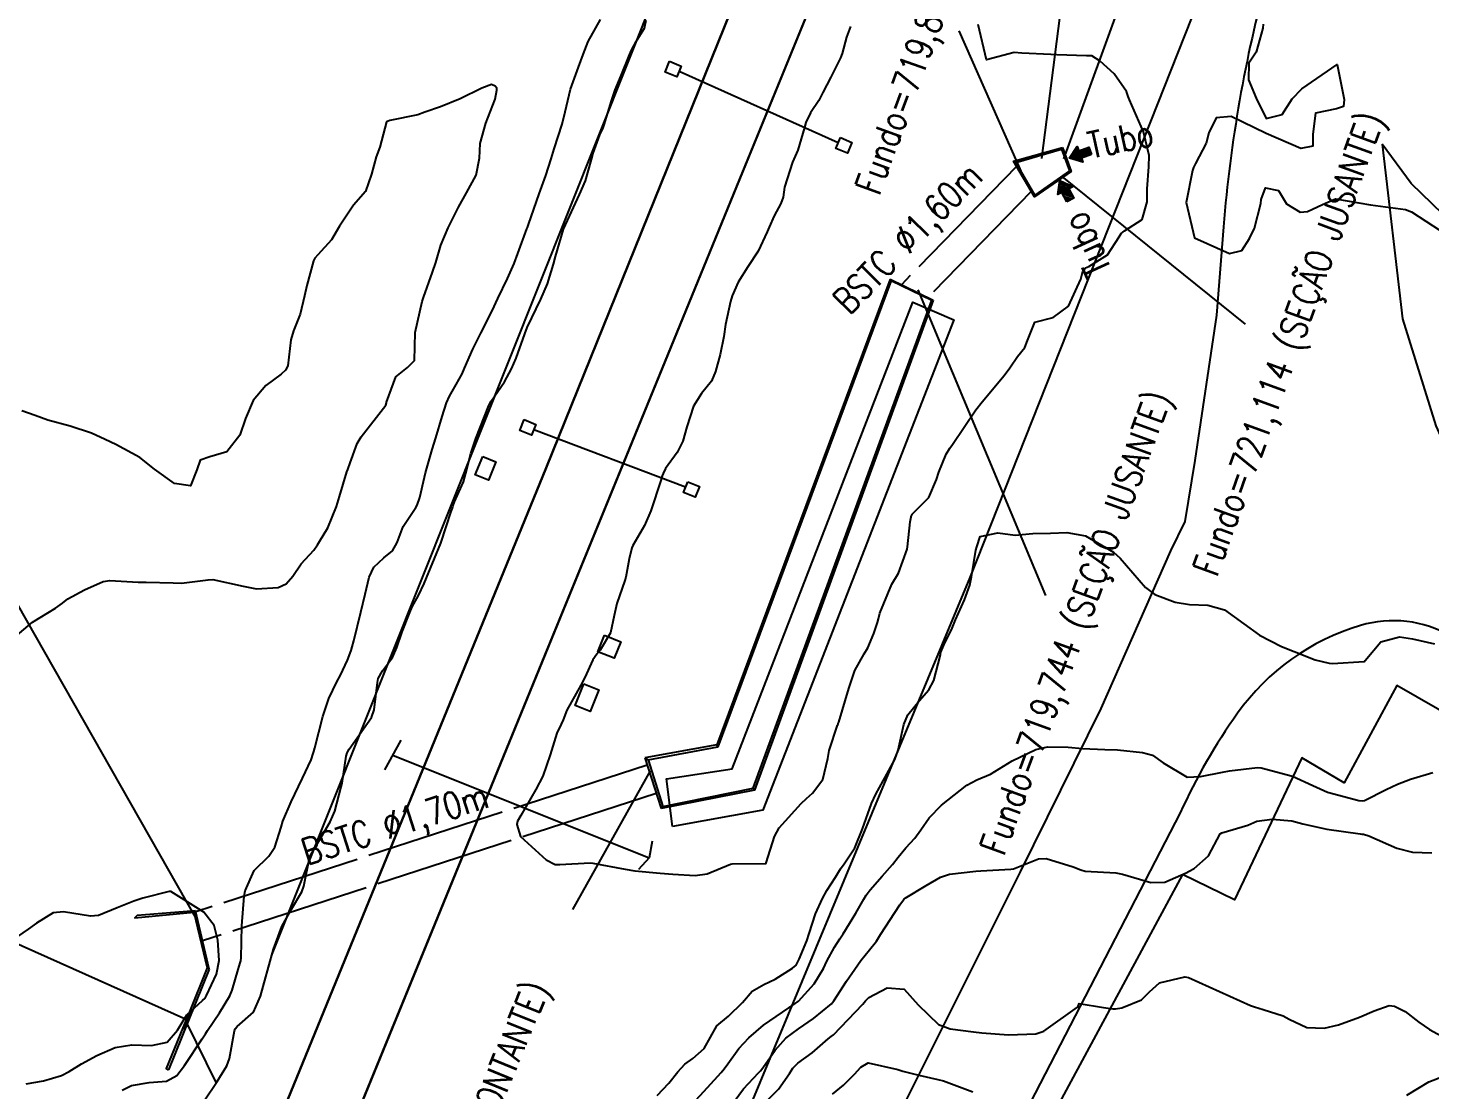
# Model space of a CAD drawing. Header units: metres. Extents: x 318500 to 325275, y 7408834 to 7428799.
# Drawn here: x 321563.6 to 321643.6, y 7415859.5 to 7415920.1 of the extents above; entities that cross this region are included whole.
import ezdxf

# ---------------------------------------------------------------- set-up
doc = ezdxf.new("R2010")
doc.units = ezdxf.units.M
doc.header["$MEASUREMENT"] = 0
doc.linetypes.add('CONTINUO', pattern=[0])
doc.linetypes.add('TRACEJADO', pattern=[8.7, 8, -0.7])
doc.layers.get('0').update_dxf_attribs({"color": 45})
for name, color, linetype in [('ALA', 45, 'Continuous'), ('Armário', 45, 'Continuous'), ('BUEIRO', 151, 'Continuous'), ('CAIXA', 45, 'Continuous'), ('Canaleta de Drenagem', 151, 'Continuous'), ('Curvas de Nivel 1m', 11, 'Continuous'), ('Curvas de Nivel 5m', 15, 'Continuous'), ('Divisas', 45, 'Continuous'), ('Edificações', 30, 'Continuous'), ('Linha Férrea', 20, 'Continuous'), ('MURO', 30, 'Continuous'), ('Pórticos', 45, 'Continuous'), ('TEXTO', 45, 'Continuous'), ('Vias Primárias', 230, 'Continuous')]:
    doc.layers.add(name, color=color, linetype=linetype)
doc.styles.add('ROMANS', font='romans', dxfattribs={"height": 0.2})

# ---------------------------------------------------------------- blocks, each defined once
blk = doc.blocks.new('225AC28AC9BE4D2912CE70')
at = {"color": 1, "linetype": 'CONTINUO', "flags": 128}
for points in [[(0, 0), (-0.274, -0.587)], [(0.115, 0.009), (-0.177, -0.615)], [(0.559, 0.016), (0.212, -0.729)], [(0.692, 0.065), (0.427, -0.504)], [(0.163, -0.123), (-0.079, -0.644)], [(0.294, -0.08), (0.018, -0.672)], [(0.426, -0.032), (0.115, -0.701)], [(0.309, -0.758), (0.357, -0.655)], [(0.56, -0.455), (0.769, -0.008)], [(0.693, -0.407), (0.817, -0.14)], [(0.826, -0.358), (0.866, -0.273)]]:
    blk.add_lwpolyline(points, dxfattribs=at)
blk = doc.blocks.new('78EEBB14B272432F12D0EC')
at = {"layer": 'TEXTO'}
blk.add_hatch(color=1, dxfattribs=at).paths.add_polyline_path([(0.152, -0.417), (-0.42, -0.625), (-0.332, -0.867), (-1.107, -0.639), (-0.66, 0.034), (-0.572, -0.208), (0, 0)])
at = {"layer": 'TEXTO', "color": 2, "linetype": 'CONTINUO'}
blk.add_polyline3d([(0.152, -0.417, 0), (-0.42, -0.625, 0), (-0.332, -0.867, 0), (-1.107, -0.639, 0), (-0.66, 0.034, 0), (-0.572, -0.208, 0), (0, 0, 0)], close=True, dxfattribs=at)
blk = doc.blocks.new('EC25CFBDFD28412412CE70')
at = {"color": 1, "linetype": 'CONTINUO', "flags": 128}
for points in [[(0.025, -0.112), (-0.634, 0.089)], [(0, 0), (-0.619, 0.189)], [(-0.708, -0.411), (-0.599, -0.444)], [(0.094, -0.552), (-0.693, -0.311)], [(0.028, -0.427), (-0.678, -0.211)], [(-0.039, -0.302), (-0.663, -0.111)], [(-0.099, -0.179), (-0.649, -0.011)], [(0.161, -0.676), (-0.439, -0.493)], [(-0.373, -0.618), (0.1, -0.762)], [(-0.306, -0.743), (-0.025, -0.829)], [(-0.24, -0.868), (-0.15, -0.895)]]:
    blk.add_lwpolyline(points, dxfattribs=at)
blk = doc.blocks.new('CA089978B19C4CDF12D0EC')
at = {"layer": 'TEXTO'}
blk.add_hatch(color=1, dxfattribs=at).paths.add_polyline_path([(-0.392, -0.208), (-0.677, 0.329), (-0.905, 0.208), (-0.787, 1.007), (-0.058, 0.659), (-0.286, 0.538), (0, 0)])
at = {"layer": 'TEXTO', "color": 2, "linetype": 'CONTINUO'}
blk.add_polyline3d([(-0.392, -0.208, 0), (-0.677, 0.329, 0), (-0.905, 0.208, 0), (-0.787, 1.007, 0), (-0.058, 0.659, 0), (-0.286, 0.538, 0), (0, 0, 0)], close=True, dxfattribs=at)

msp = doc.modelspace()

# ---------------------------------------------------------------- linework, layer by layer
at = {"layer": 'ALA', "linetype": 'CONTINUO'}
for points in [[(321612.772, 7415905.762, 722.623), (321602.879, 7415879.199, 722.544), (321598.768, 7415878.455, 722.702)], [(321612.824, 7415905.687, 720.09), (321602.948, 7415879.078, 719.816), (321602.879, 7415879.199, 722.544)], [(321615.217, 7415904.578, 722.54), (321605.029, 7415876.609, 722.581), (321599.712, 7415875.548, 722.665)], [(321604.95, 7415876.72, 719.867), (321615.141, 7415904.566, 720.582)], [(321598.958, 7415878.326, 719.184), (321602.948, 7415879.078, 719.816)], [(321599.808, 7415875.668, 719.696), (321604.95, 7415876.72, 719.867), (321605.029, 7415876.609, 722.581)], [(321569.807, 7415869.448, 721.241), (321569.683, 7415869.311, 719.465), (321573.045, 7415869.645, 719.519)], [(321573.136, 7415869.711, 722.411), (321569.807, 7415869.448, 721.241)]]:
    msp.add_polyline3d(points, dxfattribs=at)
at = {"layer": 'Armário'}
for points in [[(321589.526, 7415895.655), (321590.282, 7415895.35), (321589.852, 7415894.289), (321589.097, 7415894.594)], [(321596.469, 7415885.457), (321597.404, 7415885.078), (321597.02, 7415884.13), (321596.085, 7415884.508)], [(321595.302, 7415882.673), (321596.16, 7415882.326), (321595.659, 7415881.087), (321594.801, 7415881.434)]]:
    msp.add_lwpolyline(points, close=True, dxfattribs=at)
at = {"layer": 'BUEIRO', "linetype": 'TRACEJADO', "flags": 128}
for points in [[(321619.987, 7415912.204), (321613.411, 7415905.453)], [(321620.825, 7415910.771), (321614.929, 7415904.718)], [(321598.903, 7415878.039), (321573.149, 7415869.656)], [(321599.428, 7415876.422), (321573.535, 7415867.994)]]:
    msp.add_lwpolyline(points, dxfattribs=at)
at = {"layer": 'BUEIRO', "linetype": 'CONTINUO'}
for points in [[(321612.772, 7415905.762, 722.623), (321615.217, 7415904.578, 722.54)], [(321612.772, 7415905.762, 722.623), (321612.824, 7415905.687, 720.09), (321615.141, 7415904.566, 720.582), (321615.217, 7415904.578, 722.54)], [(321598.768, 7415878.455, 722.702), (321599.712, 7415875.548, 722.665)], [(321598.768, 7415878.455, 722.702), (321598.958, 7415878.326, 719.184), (321599.808, 7415875.668, 719.696), (321599.712, 7415875.548, 722.665)], [(321573.136, 7415869.711, 722.411), (321573.045, 7415869.645, 719.519), (321573.807, 7415866.455, 720.187), (321573.909, 7415866.383, 722.309)], [(321573.909, 7415866.383, 722.309), (321573.136, 7415869.711, 722.411)], [(321572.868, 7415863.926, 721.687), (321572.789, 7415863.958, 720.187), (321572.412, 7415863.032, 721.06), (321572.493, 7415862.999, 722.56)], [(321572.868, 7415863.926, 721.687), (321572.493, 7415862.999, 722.56)]]:
    msp.add_polyline3d(points, dxfattribs=at)
at = {"layer": 'CAIXA', "linetype": 'CONTINUO'}
for points in [[(321622.614, 7415913.287, 721.824), (321623.106, 7415911.925, 721.832), (321621.005, 7415910.463, 721.844), (321619.808, 7415912.51, 721.807)], [(321622.998, 7415911.954, 720.046), (321621.032, 7415910.557, 720.111), (321619.943, 7415912.424, 720.24), (321622.548, 7415913.196, 720.181)]]:
    msp.add_polyline3d(points, close=True, dxfattribs=at)
at = {"layer": 'Canaleta de Drenagem'}
msp.add_lwpolyline([(321600.349, 7415874.531), (321600.017, 7415877.244), (321603.759, 7415877.818), (321614.06, 7415904.466), (321616.413, 7415903.459), (321605.501, 7415875.457)], close=True, dxfattribs=at)
at = {"layer": 'Curvas de Nivel 1m', "flags": 128}
for points, elevation in [([(321568.946, 7415859.477), (321569.482, 7415859.753), (321570.485, 7415859.925), (321571.486, 7415859.992), (321572.078, 7415860.314), (321572.51, 7415860.895), (321573.515, 7415862.403), (321573.704, 7415862.693), (321573.821, 7415862.877), (321574.51, 7415863.896), (321575.089, 7415864.865), (321575.224, 7415865.194), (321575.573, 7415866.371), (321575.693, 7415866.744), (321575.73, 7415866.858), (321575.749, 7415867.025), (321575.774, 7415868.857), (321575.922, 7415870.559), (321575.98, 7415870.855), (321576.486, 7415872.009), (321577.323, 7415872.835), (321577.665, 7415873.346), (321578.019, 7415874.484), (321578.13, 7415874.825), (321578.587, 7415875.931), (321579.019, 7415876.817), (321579.25, 7415877.281), (321579.733, 7415878.342), (321579.849, 7415878.697), (321579.886, 7415878.808), (321579.949, 7415879.014), (321580.411, 7415880.8), (321580.74, 7415881.832), (321581.205, 7415882.789), (321581.409, 7415883.173), (321581.809, 7415884.017), (321582.015, 7415884.579), (321582.078, 7415884.776), (321582.173, 7415885.124), (321582.567, 7415886.769), (321582.823, 7415887.798), (321583.039, 7415888.762), (321583.305, 7415889.332), (321583.887, 7415889.859), (321584.376, 7415890.262), (321584.638, 7415890.743), (321584.992, 7415891.656), (321585.714, 7415892.732), (321585.791, 7415892.862), (321585.929, 7415893.315), (321586.205, 7415894.467), (321586.269, 7415894.725), (321586.649, 7415896.041), (321586.847, 7415896.717), (321587.213, 7415897.932), (321587.453, 7415898.708), (321587.625, 7415899.086), (321588.016, 7415899.753), (321588.352, 7415900.368), (321588.493, 7415900.693), (321588.963, 7415901.769), (321589.425, 7415902.68), (321590.073, 7415903.963), (321590.397, 7415904.667), (321590.941, 7415905.818), (321591.315, 7415906.658), (321591.534, 7415907.241), (321592.048, 7415908.651), (321592.076, 7415908.715), (321592.142, 7415908.885), (321592.738, 7415910.641), (321593.119, 7415911.693), (321593.437, 7415912.631), (321593.608, 7415913.22), (321594.055, 7415914.622), (321594.227, 7415915.32), (321594.528, 7415916.616), (321594.989, 7415917.879), (321595.256, 7415918.605), (321595.544, 7415919.338), (321596.239, 7415920.591)], 722), ([(321573.639, 7415858.878), (321574.383, 7415859.974), (321574.934, 7415860.866), (321575.087, 7415861.281), (321575.357, 7415862.862), (321575.404, 7415862.979), (321575.524, 7415863.117), (321576.444, 7415863.939), (321576.842, 7415864.841), (321576.999, 7415865.398), (321577.403, 7415866.833), (321577.587, 7415867.535), (321578.067, 7415868.823), (321578.615, 7415869.815), (321579.199, 7415870.806), (321579.317, 7415871.123), (321579.66, 7415872.81), (321580.819, 7415874.793), (321581.081, 7415875.398), (321581.457, 7415876.784), (321581.499, 7415876.998), (321581.736, 7415878.536), (321581.787, 7415878.731), (321581.807, 7415878.779), (321581.913, 7415878.949), (321583.171, 7415880.759), (321583.333, 7415881.19), (321583.515, 7415882.754), (321583.566, 7415882.981), (321583.8, 7415883.416), (321584.375, 7415884.181), (321584.618, 7415884.742), (321584.932, 7415885.636), (321585.362, 7415886.735), (321585.506, 7415887.072), (321585.855, 7415887.711), (321586.193, 7415888.397), (321586.315, 7415888.723), (321586.777, 7415889.826), (321587.134, 7415890.711), (321587.722, 7415892.507), (321587.792, 7415892.702), (321587.826, 7415892.797), (321587.925, 7415893.055), (321588.438, 7415894.197), (321588.569, 7415894.691), (321588.843, 7415895.811), (321589.136, 7415896.683), (321589.879, 7415898.552), (321589.927, 7415898.671), (321589.951, 7415898.72), (321590.002, 7415898.814), (321590.77, 7415899.911), (321591.166, 7415900.659), (321591.431, 7415901.264), (321591.92, 7415902.651), (321592.064, 7415903.016), (321592.844, 7415904.639), (321593.214, 7415905.512), (321593.562, 7415906.628), (321593.683, 7415907.06), (321594.14, 7415908.62), (321595.056, 7415910.607), (321595.384, 7415911.39), (321595.737, 7415912.597), (321595.833, 7415912.958), (321596.211, 7415914.014), (321596.391, 7415914.415), (321596.454, 7415914.588), (321596.866, 7415915.951), (321597.087, 7415916.582), (321597.424, 7415917.406), (321597.897, 7415918.574), (321598.009, 7415918.837), (321598.282, 7415919.342), (321598.751, 7415920.105), (321598.857, 7415920.562)], 723), ([(321610.513, 7415920.191), (321610.288, 7415919.592), (321610.025, 7415918.661), (321609.939, 7415918.413), (321609.384, 7415917.294), (321608.934, 7415916.423), (321608.701, 7415915.967), (321608.233, 7415915.269), (321607.952, 7415914.706), (321607.889, 7415914.435), (321607.508, 7415913.132), (321607.197, 7415912.445), (321606.751, 7415911.026), (321606.659, 7415910.453), (321606.533, 7415910.086), (321606.154, 7415909.392), (321605.87, 7415908.738), (321605.757, 7415908.466), (321605.236, 7415907.361), (321604.657, 7415906.482), (321604.101, 7415905.6), (321603.764, 7415904.822), (321603.662, 7415904.494), (321603.379, 7415903.188), (321603.274, 7415902.498), (321603.077, 7415901.467), (321602.809, 7415900.502), (321602.588, 7415899.941), (321602.017, 7415899.251), (321601.553, 7415898.517), (321601.18, 7415897.334), (321600.941, 7415896.526), (321600.626, 7415895.874), (321599.956, 7415894.961), (321599.814, 7415894.68), (321599.769, 7415894.543), (321599.692, 7415894.288), (321599.114, 7415892.552), (321598.764, 7415891.711), (321598.092, 7415890.567), (321598.028, 7415890.438), (321597.888, 7415889.8), (321597.687, 7415888.758), (321597.641, 7415888.572), (321597.172, 7415887.262), (321597.02, 7415886.578), (321596.817, 7415885.593), (321596.23, 7415884.586), (321596.031, 7415884.374), (321595.812, 7415884.035), (321595.35, 7415883.043), (321595.132, 7415882.6), (321594.326, 7415881.162), (321594.112, 7415880.615), (321594.011, 7415880.372), (321593.759, 7415879.86), (321593.372, 7415878.626), (321592.951, 7415877.402), (321592.56, 7415876.637), (321591.695, 7415875.16), (321591.512, 7415874.831), (321591.476, 7415874.652), (321591.679, 7415873.949), (321593.148, 7415872.628), (321593.656, 7415872.361), (321593.919, 7415872.353), (321595.658, 7415872.446), (321595.817, 7415872.429), (321597.653, 7415872.092), (321598.211, 7415872.002), (321599.65, 7415871.872), (321600.368, 7415871.81), (321601.648, 7415871.731), (321602.324, 7415871.829), (321603.658, 7415872.378), (321603.753, 7415872.395), (321605.659, 7415872.409), (321605.69, 7415872.429), (321605.705, 7415872.459), (321606.17, 7415873.966), (321606.441, 7415874.449), (321607.704, 7415875.835), (321608.006, 7415876.129), (321608.34, 7415876.424), (321608.934, 7415877.206), (321609.226, 7415878.415), (321609.3, 7415878.862), (321609.768, 7415880.309), (321609.8, 7415880.379), (321609.814, 7415880.409), (321609.841, 7415880.479), (321610.417, 7415882.401), (321610.761, 7415883.44), (321611.291, 7415884.388), (321611.49, 7415884.72), (321611.837, 7415885.541), (321612.047, 7415886.177), (321612.105, 7415886.376), (321612.176, 7415886.698), (321612.859, 7415888.365), (321613.253, 7415888.986), (321613.737, 7415890.352), (321613.758, 7415890.496), (321613.923, 7415891.915), (321613.986, 7415892.292), (321614.03, 7415892.349), (321614.973, 7415893.307), (321615.418, 7415894.335), (321615.542, 7415894.749), (321615.972, 7415895.779), (321616.184, 7415896.12), (321616.338, 7415896.325), (321616.99, 7415897.321), (321617.656, 7415898.305), (321618.015, 7415898.774), (321619.276, 7415900.281), (321619.596, 7415900.717), (321620.046, 7415901.359), (321620.45, 7415901.87), (321620.618, 7415902.264), (321621.026, 7415903.311), (321622.08, 7415903.583), (321622.944, 7415904.237), (321623.645, 7415905.767), (321623.762, 7415906.225), (321623.911, 7415906.425), (321624.114, 7415906.492), (321625.176, 7415907.153), (321625.84, 7415908.195), (321625.962, 7415908.373), (321626.145, 7415908.53), (321627.149, 7415909.186), (321627.435, 7415910.177), (321627.429, 7415910.926), (321627.53, 7415912.177), (321627.551, 7415912.825), (321627.236, 7415914.18), (321626.429, 7415916.006), (321626.35, 7415916.189), (321626.253, 7415916.482), (321625.563, 7415917.5), (321624.761, 7415918.213), (321624.275, 7415918.522), (321623.971, 7415918.528), (321622.275, 7415918.569), (321621.935, 7415918.594), (321620.276, 7415918.677), (321619.844, 7415918.709), (321618.27, 7415918.3), (321617.802, 7415920.307)], 723), ([(321634.062, 7415920.334), (321634.038, 7415920.093), (321633.652, 7415918.723), (321633.231, 7415918.1), (321633.218, 7415917.143), (321633.648, 7415916.096), (321634.233, 7415914.946), (321635.136, 7415915.177), (321635.716, 7415916.068), (321636.256, 7415916.644), (321638.27, 7415918.03), (321638.67, 7415916.026), (321638.647, 7415915.623), (321638.242, 7415915.489), (321637.047, 7415915.239), (321636.883, 7415914.05), (321636.892, 7415913.367), (321636.208, 7415913.229), (321634.22, 7415914.09), (321632.234, 7415915.066), (321631.372, 7415914.984), (321630.949, 7415914.129), (321630.804, 7415913.538), (321630.194, 7415912.377), (321630.109, 7415912.223), (321630.08, 7415912.142), (321630.024, 7415911.978), (321629.671, 7415910.147), (321630.14, 7415908.14), (321632.127, 7415907.243), (321632.834, 7415907.399), (321633.276, 7415908.099), (321633.561, 7415908.683), (321633.924, 7415910.092), (321633.943, 7415910.322), (321634.179, 7415910.991), (321634.927, 7415910.828), (321635.382, 7415910.072), (321636.163, 7415909.604), (321636.592, 7415909.625), (321637.438, 7415910.041), (321638.173, 7415910.365), (321640.17, 7415910.01), (321642.167, 7415909.749), (321642.525, 7415909.614), (321644.149, 7415908.544)], 723), ([(321562.47, 7415885.04), (321563.832, 7415886.194), (321565.142, 7415887), (321565.555, 7415887.283), (321565.848, 7415887.524), (321566.804, 7415888.033), (321567.863, 7415888.515), (321568.257, 7415888.571), (321569.863, 7415888.478), (321570.325, 7415888.472), (321571.863, 7415888.439), (321572.347, 7415888.421), (321573.866, 7415888.617), (321574.128, 7415888.624), (321575.861, 7415888.239), (321576.614, 7415888.093), (321577.86, 7415888.18), (321578.305, 7415888.384), (321578.688, 7415888.822), (321579.17, 7415889.527), (321579.892, 7415890.3), (321580.092, 7415890.612), (321580.213, 7415890.805), (321580.692, 7415891.582), (321581.178, 7415892.791), (321581.357, 7415893.36), (321581.78, 7415894.783), (321581.828, 7415894.906), (321581.958, 7415895.29), (321582.363, 7415896.385), (321582.598, 7415896.771), (321583.998, 7415898.587), (321584.033, 7415898.716), (321584.038, 7415898.75), (321584.57, 7415900.196), (321585.242, 7415900.738), (321585.635, 7415901.135), (321585.677, 7415902.734), (321586.078, 7415904.488), (321586.155, 7415904.729), (321586.653, 7415906.171), (321586.847, 7415906.719), (321587.136, 7415907.704), (321587.55, 7415908.709), (321588.152, 7415909.89), (321588.592, 7415910.694), (321589.146, 7415911.715), (321589.347, 7415912.683), (321589.378, 7415913.507), (321589.696, 7415914.678), (321590.234, 7415916.044), (321590.339, 7415916.569), (321590.324, 7415916.669), (321590.242, 7415916.788), (321590.025, 7415916.892), (321589.474, 7415916.681), (321588.234, 7415916.061), (321587.126, 7415915.614), (321586.226, 7415915.295), (321585.815, 7415915.144), (321584.221, 7415914.829), (321584.041, 7415914.753), (321583.656, 7415913.3), (321583.439, 7415912.761), (321583.175, 7415911.765), (321582.829, 7415910.77), (321582.152, 7415909.993), (321581.363, 7415908.792), (321580.906, 7415908.02), (321580.115, 7415907.167), (321579.953, 7415906.971), (321579.88, 7415906.812), (321579.489, 7415905.416), (321579.355, 7415904.817), (321579.11, 7415903.78), (321578.727, 7415902.823), (321578.575, 7415902.302), (321578.398, 7415900.826), (321578.276, 7415900.578), (321578.023, 7415900.357), (321577.151, 7415899.705), (321576.423, 7415898.854), (321575.99, 7415897.823), (321575.661, 7415896.865), (321574.917, 7415895.924), (321573.961, 7415895.636), (321573.412, 7415895.442), (321573.221, 7415894.897), (321572.853, 7415893.984), (321571.938, 7415894.106), (321570.802, 7415894.927), (321569.96, 7415895.588), (321568.599, 7415896.332), (321567.975, 7415896.615), (321567.202, 7415896.978), (321565.984, 7415897.385), (321564.707, 7415897.729), (321563.99, 7415897.998), (321563.22, 7415898.259)], 721), ([(321599.48, 7415859.177), (321600.148, 7415859.872), (321600.666, 7415860.523), (321601.056, 7415860.967), (321601.512, 7415861.282), (321602.159, 7415861.865), (321602.518, 7415862.5), (321602.877, 7415863.156), (321603.542, 7415863.712), (321604.353, 7415864.478), (321604.906, 7415865.124), (321605.566, 7415865.511), (321606.211, 7415865.81), (321607.208, 7415866.436), (321607.407, 7415866.608), (321607.588, 7415866.952), (321608.021, 7415868.009), (321608.15, 7415868.425), (321608.505, 7415869.537), (321608.911, 7415870.417), (321609.166, 7415870.885), (321609.648, 7415871.636), (321609.944, 7415872.117), (321610.144, 7415872.403), (321610.758, 7415873.31), (321611.189, 7415874.388), (321611.705, 7415875.847), (321611.956, 7415876.376), (321612.581, 7415877.513), (321613.035, 7415878.361), (321613.224, 7415878.882), (321613.547, 7415880.353), (321613.775, 7415880.898), (321614.431, 7415881.696), (321614.979, 7415882.338), (321615.267, 7415882.867), (321615.64, 7415884.332), (321615.672, 7415884.482), (321615.828, 7415884.886), (321616.31, 7415885.856), (321616.503, 7415886.32), (321617.009, 7415887.46), (321617.326, 7415888.308), (321617.411, 7415888.773), (321617.669, 7415890.303), (321617.715, 7415890.49), (321617.912, 7415891.089), (321618.915, 7415891.285), (321619.913, 7415891.16), (321620.922, 7415891.253), (321621.915, 7415891.266), (321622.846, 7415891.306), (321623.913, 7415891.114), (321625.518, 7415890.196), (321625.895, 7415889.844), (321627.343, 7415888.175), (321627.866, 7415887.765), (321629.036, 7415887.326), (321629.861, 7415887.199), (321630.894, 7415887.158), (321631.858, 7415886.898), (321632.959, 7415886.099), (321633.84, 7415885.442), (321635.097, 7415884.805), (321635.827, 7415884.512), (321637.026, 7415884.042), (321637.817, 7415883.851), (321638.003, 7415883.842), (321639.819, 7415883.953), (321639.857, 7415883.972), (321639.884, 7415884.009), (321640.765, 7415885.067), (321641.841, 7415885.354), (321642.568, 7415885.24), (321643.835, 7415884.952)], 724), ([(321603.598, 7415858.479), (321604.413, 7415859.549), (321605.267, 7415860.463), (321605.378, 7415860.586), (321605.504, 7415860.754), (321606.21, 7415861.759), (321606.827, 7415862.441), (321607.535, 7415862.979), (321608.4, 7415863.563), (321609.428, 7415864.411), (321609.485, 7415864.477), (321609.553, 7415864.578), (321610.275, 7415865.693), (321610.753, 7415866.392), (321611.09, 7415866.885), (321611.597, 7415867.498), (321612, 7415867.978), (321612.23, 7415868.371), (321613.332, 7415870.06), (321613.542, 7415870.351), (321613.581, 7415870.401), (321613.631, 7415870.438), (321614.827, 7415871.154), (321615.65, 7415871.64), (321616.165, 7415871.809), (321617.655, 7415871.983), (321617.945, 7415872.006), (321619.657, 7415872.087), (321619.813, 7415872.113), (321620.195, 7415872.265), (321621.239, 7415872.682), (321621.667, 7415872.709), (321623.22, 7415872.227), (321623.657, 7415872.051), (321623.893, 7415871.98), (321625.656, 7415871.891), (321626.03, 7415871.811), (321627.648, 7415871.341), (321628.449, 7415871.357), (321629.656, 7415871.89), (321629.825, 7415871.97), (321630.126, 7415872.133), (321630.935, 7415872.857), (321631.603, 7415874.111), (321631.691, 7415874.173), (321633.182, 7415874.609), (321633.697, 7415874.831), (321634.568, 7415874.946), (321635.698, 7415874.852), (321636.321, 7415874.676), (321637.693, 7415874.37), (321639.598, 7415874.103), (321639.691, 7415874.093), (321639.772, 7415874.09), (321640.093, 7415874.004), (321641.68, 7415873.297), (321642.579, 7415873.064), (321643.676, 7415873.032)], 726), ([(321563.482, 7415859.837), (321564.475, 7415860.016), (321565.49, 7415860.311), (321565.935, 7415860.542), (321566.628, 7415860.973), (321567.505, 7415861.466), (321568.552, 7415861.907), (321569.511, 7415862.064), (321570.619, 7415862.032), (321571.513, 7415862.224), (321572.117, 7415862.901), (321572.648, 7415863.778), (321573.546, 7415864.589), (321573.688, 7415864.738), (321573.775, 7415864.878), (321574.343, 7415866.098), (321574.489, 7415866.871), (321574.418, 7415868.046), (321574.196, 7415868.874), (321573.611, 7415869.632), (321571.727, 7415870.81), (321571.629, 7415870.823), (321570.126, 7415870.429), (321569.62, 7415870.262), (321568.677, 7415869.886), (321567.607, 7415869.455), (321567.155, 7415869.418), (321565.61, 7415869.664), (321565.008, 7415869.6), (321564.063, 7415869.013), (321563.597, 7415868.675), (321562.624, 7415867.996)], 721), ([(321605.472, 7415858.598), (321606.397, 7415859.536), (321607.02, 7415860.437), (321607.214, 7415860.725), (321607.509, 7415861.016), (321608.329, 7415861.61), (321609.242, 7415862.413), (321609.405, 7415862.537), (321609.532, 7415862.645), (321611.214, 7415864.385), (321611.367, 7415864.569), (321611.556, 7415864.763), (321612.602, 7415865.327), (321613.563, 7415865.239), (321614.373, 7415864.342), (321615.539, 7415863.225), (321616.192, 7415862.976), (321617.535, 7415862.806), (321617.997, 7415862.755), (321619.534, 7415862.64), (321621.09, 7415862.699), (321621.536, 7415862.852), (321623.466, 7415864.221), (321623.503, 7415864.268), (321623.553, 7415864.427), (321624.942, 7415864.199), (321625.471, 7415864.113), (321625.549, 7415864.112), (321625.621, 7415864.117), (321625.987, 7415864.186), (321627.104, 7415864.627), (321627.564, 7415865.097), (321628.132, 7415865.601), (321629.577, 7415865.953), (321629.802, 7415865.911), (321631.565, 7415865.11), (321633.328, 7415864.318), (321633.552, 7415864.231), (321634.054, 7415864.082), (321635.203, 7415863.721), (321635.545, 7415863.538), (321636.545, 7415863.05), (321637.54, 7415863.021), (321638.349, 7415863.214), (321639.546, 7415863.639), (321640.38, 7415863.998), (321641.238, 7415864.302), (321641.554, 7415864.275), (321642.166, 7415863.971), (321642.936, 7415863.351), (321643.54, 7415862.939), (321645.418, 7415861.931)], 727), ([(321609.483, 7415859.255), (321610.118, 7415859.773), (321610.74, 7415860.391), (321611.103, 7415860.789), (321611.51, 7415861.037), (321613.205, 7415860.654), (321613.503, 7415860.554), (321614.4, 7415860.341), (321615.496, 7415860.079), (321615.811, 7415860.01), (321617.486, 7415859.378)], 728), ([(321642.256, 7415859.201), (321643.5, 7415859.95), (321644.942, 7415860.502)], 728)]:
    msp.add_lwpolyline(points, dxfattribs=dict(at, elevation=elevation))
at = {"layer": 'Curvas de Nivel 5m', "elevation": 725, "flags": 128}
msp.add_lwpolyline([(321601.472, 7415858.671), (321602.357, 7415859.627), (321603.13, 7415860.494), (321603.298, 7415860.697), (321603.507, 7415860.99), (321604.147, 7415861.854), (321604.705, 7415862.472), (321605.537, 7415863.186), (321607.348, 7415864.433), (321607.475, 7415864.507), (321607.552, 7415864.568), (321608.441, 7415865.548), (321608.971, 7415866.416), (321609.167, 7415866.834), (321609.598, 7415867.633), (321609.9, 7415868.111), (321610.084, 7415868.403), (321610.818, 7415869.588), (321611.278, 7415870.385), (321611.413, 7415870.603), (321611.638, 7415870.906), (321612.321, 7415871.699), (321612.904, 7415872.361), (321613.236, 7415872.787), (321613.674, 7415873.305), (321614.173, 7415873.855), (321614.532, 7415874.342), (321615.003, 7415875.031), (321615.704, 7415875.751), (321616.425, 7415876.319), (321617.148, 7415876.879), (321617.723, 7415877.192), (321618.492, 7415877.525), (321619.74, 7415878.27), (321621.084, 7415878.923), (321621.752, 7415879.068), (321622.932, 7415879.053), (321623.751, 7415878.974), (321625.022, 7415878.93), (321625.751, 7415878.898), (321627.17, 7415878.754), (321627.746, 7415878.592), (321628.352, 7415878.161), (321629.728, 7415877.337), (321630.482, 7415877.376), (321631.733, 7415877.639), (321632.134, 7415877.706), (321633.737, 7415877.89), (321633.944, 7415877.879), (321635.73, 7415877.399), (321636.895, 7415876.87), (321637.717, 7415876.497), (321639.506, 7415876.012), (321639.71, 7415875.991), (321639.841, 7415876.008), (321641.067, 7415876.643), (321641.724, 7415876.94), (321642.46, 7415877.238), (321643.735, 7415877.616)], dxfattribs=at)
at = {"layer": 'Divisas'}
for points in [[(321577.51, 7415867.244), (321599.52, 7415922.421), (321623.421, 7415980.106), (321630.415, 7416000), (321656.37, 7416068.746), (321672.445, 7416111.322), (321684.499, 7416149.926), (321700.144, 7416202.499), (321717.635, 7416256.692), (321724.644, 7416283.406), (321728.786, 7416297.014), (321732.378, 7416307.072), (321743.811, 7416343.702), (321758.558, 7416391.66), (321762.283, 7416402.906), (321767, 7416418.073)], [(321488.095, 7415582.294), (321506.3, 7415621.271), (321510.045, 7415630.806), (321522.493, 7415650.936), (321515.484, 7415653.98), (321526.861, 7415687.093), (321537.68, 7415713.895), (321554.486, 7415754.609), (321564.113, 7415776.75), (321565.445, 7415780.954), (321573.008, 7415779.476), (321580.041, 7415804.438), (321585.711, 7415817.388), (321588.017, 7415816.378), (321593.474, 7415831.317), (321617.347, 7415888.736), (321630.812, 7415922.755), (321645.061, 7415957.207)]]:
    msp.add_lwpolyline(points, dxfattribs=at)
at = {"layer": 'Edificações'}
msp.add_lwpolyline([(321648.783, 7415878.511), (321641.679, 7415882.575), (321638.678, 7415877.029), (321636.257, 7415878.439), (321632.428, 7415870.338), (321629.458, 7415871.781), (321619.7, 7415853.696)], dxfattribs=at)
at = {"layer": 'Linha Férrea'}
for points in [[(321798.977, 7416497.536), (321750.599, 7416346.471), (321714.585, 7416233.702, -0.00337), (321686.791, 7416141.753, -0.016343), (321644.521, 7416022.174), (321593.154, 7415895.005), (321566.159, 7415829.006), (321499.473, 7415659.974), (321478.309, 7415606.627, -0.011032), (321468.493, 7415582.403, -0.032105), (321431.572, 7415506.426, -0.070178), (321348.303, 7415399.171, -0.037465), (321276.001, 7415340.1), (321204.932, 7415290.006, 0.010464), (321181.808, 7415273.236, 0.025562), (321124.039, 7415226.537, 0.050883), (321044.532, 7415137.193, 0.026975), (320996.914, 7415059.892), (320959.848, 7414991.078)], [(321468.493, 7415582.403, 0.011032), (321478.309, 7415606.627), (321499.473, 7415659.974), (321566.159, 7415829.006), (321593.154, 7415895.005), (321644.521, 7416022.174, 0.016343), (321686.791, 7416141.753, 0.00337), (321714.585, 7416233.702), (321750.599, 7416346.471), (321798.977, 7416497.536)], [(321801.996, 7416472.124, -0.01056), (321778.562, 7416402.785, 0.003825), (321753.427, 7416335.229, 0.009891), (321731.998, 7416274.984), (321714.19, 7416219.513, -0.023962), (321655.044, 7416039.283), (321642.82, 7416007.304), (321613.083, 7415933.23), (321568.988, 7415825.437), (321540.974, 7415754.447), (321517.665, 7415694.407), (321499.441, 7415649.202), (321470.312, 7415575.877, -0.021199), (321451.089, 7415534.053, -0.062911), (321383.346, 7415430.521, -0.034735), (321333.565, 7415379.837, -0.029004), (321269.949, 7415330.444), (321232.205, 7415304.051, 0.005656), (321177.936, 7415264.887, 0.018731), (321134.029, 7415229.838, 0.055667), (321051.084, 7415139.412, 0.029861), (321000.142, 7415057.355), (320958.652, 7414980.458)], [(321470.312, 7415575.877), (321499.441, 7415649.202), (321517.665, 7415694.407), (321540.974, 7415754.447), (321568.988, 7415825.437), (321613.083, 7415933.23), (321642.82, 7416007.304), (321655.044, 7416039.283, 0.023962), (321714.19, 7416219.513), (321731.998, 7416274.984, -0.009891), (321753.427, 7416335.229, -0.003825), (321778.562, 7416402.785, 0.01056), (321801.996, 7416472.124)]]:
    msp.add_lwpolyline(points, format="xyb", dxfattribs=at)
at = {"layer": 'MURO', "linetype": 'CONTINUO'}
for points in [[(321573.909, 7415866.383, 722.309), (321571.591, 7415860.647, 722.357)], [(321573.807, 7415866.455, 720.187), (321572.789, 7415863.958, 720.187)], [(321572.412, 7415863.032, 721.06), (321571.47, 7415860.722, 721.06), (321571.591, 7415860.647, 722.357)]]:
    msp.add_polyline3d(points, dxfattribs=at)
at = {"layer": 'Pórticos'}
for points in [[(321600.187, 7415918.206), (321600.851, 7415917.936), (321600.603, 7415917.324), (321599.939, 7415917.594)], [(321609.931, 7415913.851), (321610.595, 7415913.582), (321610.347, 7415912.969), (321609.682, 7415913.239)], [(321591.897, 7415897.754), (321592.562, 7415897.484), (321592.313, 7415896.872), (321591.649, 7415897.142)], [(321601.223, 7415894.206), (321601.887, 7415893.936), (321601.639, 7415893.324), (321600.975, 7415893.593)]]:
    msp.add_lwpolyline(points, close=True, dxfattribs=at)
for points in [[(321609.806, 7415913.545), (321600.727, 7415917.63)], [(321601.099, 7415893.899), (321592.437, 7415897.178)], [(321584.859, 7415879.463), (321583.924, 7415877.757)], [(321584.392, 7415878.61), (321599.019, 7415872.744)], [(321599.198, 7415873.689), (321599.019, 7415872.744), (321598.405, 7415872.08)]]:
    msp.add_lwpolyline(points, dxfattribs=at)
at = {"layer": 'TEXTO', "linetype": 'CONTINUO'}
msp.add_line((321572.606, 7415863.366), (321574.321, 7415859.882), dxfattribs=at)
for points in [[(321572.642, 7415863.496, 0), (321364.012, 7415956.885, 0)], [(321622.676, 7415912.648, 0), (321628.91, 7415929.741, 0)], [(321621.418, 7415912.656, 0), (321623.433, 7415928.263, 0)], [(321620.4, 7415911.6, 0), (321616.709, 7415919.953, 0)], [(321633.045, 7415903.202, 0), (321622.591, 7415911.623, 0)], [(321614.358, 7415905.165, 0), (321621.641, 7415887.723, 0)], [(321573.206, 7415869.214, 0), (321554.824, 7415901.538, 0)], [(321599.082, 7415877.715, 0), (321594.649, 7415869.8, 0)]]:
    msp.add_polyline3d(points, dxfattribs=at)
at = {"layer": 'Vias Primárias'}
for points in [[(321634.291, 7415923.062, 0.046284), (321631.792, 7415908.766), (321631.384, 7415903.712), (321630.15, 7415895.419), (321629.582, 7415891.933), (321628.769, 7415890.257), (321624.787, 7415881.272), (321620.199, 7415871.932), (321613.62, 7415858.813)], [(321640.837, 7415913.471), (321642.01, 7415903.509), (321643.908, 7415897.407), (321645.266, 7415894.416), (321649.555, 7415888.912), (321652.76, 7415885.847), (321651.722, 7415888.236, -0.110448), (321651.224, 7415890.829, -0.066509), (321652.262, 7415897.14, -0.135068), (321656.143, 7415903.271), (321653.706, 7415904.127), (321650.317, 7415905.578), (321647.655, 7415907.02), (321644.901, 7415908.913), (321642.506, 7415911.224), (321640.837, 7415913.471)], [(321644.769, 7415885.398, 0.205481), (321639.602, 7415886.001, 0.167206), (321632.59, 7415880.99, 0.048546), (321629.326, 7415875.315), (321612.772, 7415843.309), (321603.039, 7415824.145, 0.031576), (321598.879, 7415814.488, 0.202303), (321599.031, 7415811.747, 0.098939), (321601.744, 7415808.193, -0.359623), (321602.201, 7415805.337, -0.106941), (321599.99, 7415802.938, -0.145636), (321596.306, 7415801.702, 0.01455), (321594.504, 7415801.587, 0.158556), (321592.817, 7415800.86, 0.070481), (321589.636, 7415797.146, 0.048571), (321588.56, 7415795.032, 0.05128), (321584.037, 7415778.752, 0.084479), (321584.037, 7415773.828, 0.154379), (321586.95, 7415768.161, 0.043951), (321593.818, 7415762.357, 0.086185), (321600.3, 7415759.29, -0.007262), (321618.403, 7415753.996, -0.013124), (321643.702, 7415745.464, -0.072403)]]:
    msp.add_lwpolyline(points, format="xyb", dxfattribs=at)

# ---------------------------------------------------------------- block references
at = {"layer": 'TEXTO'}
for name, p in [('78EEBB14B272432F12D0EC', (321624.107, 7415913.308)), ('225AC28AC9BE4D2912CE70', (321623.37, 7415913.227)), ('CA089978B19C4CDF12D0EC', (321623.246, 7415910.396)), ('EC25CFBDFD28412412CE70', (321623.063, 7415911.115))]:
    msp.add_blockref(name, p, dxfattribs=at)

# ---------------------------------------------------------------- texts
at = {"layer": 'TEXTO', "style": 'ROMANS', "width": 0.8}
for s, rotation, p in [('Fundo=719,828 (SEÇÃO MONTANTE)', 70, (321612.145, 7415910.49)), ('Fundo=721,114 (SEÇÃO JUSANTE)', 70, (321631.417, 7415888.719)), ('Tubo', 12, (321624.23, 7415912.652)), ('BSTC Ø1,60m', 45.59931, (321610.446, 7415903.676)), ('Tubo', 114.66901, (321625.44, 7415906.334)), ('Fundo=719,744 (SEÇÃO JUSANTE)', 70, (321619.273, 7415872.796)), ('BSTC Ø1,70m', 17.64913, (321579.488, 7415872.315)), ('Fundo=718,861 (SEÇÃO MONTANTE)', 67.69911, (321582.237, 7415838.228))]:
    msp.add_text(s, height=1.5, rotation=rotation, dxfattribs=at).set_placement(p)

doc.saveas('drawing.dxf')
